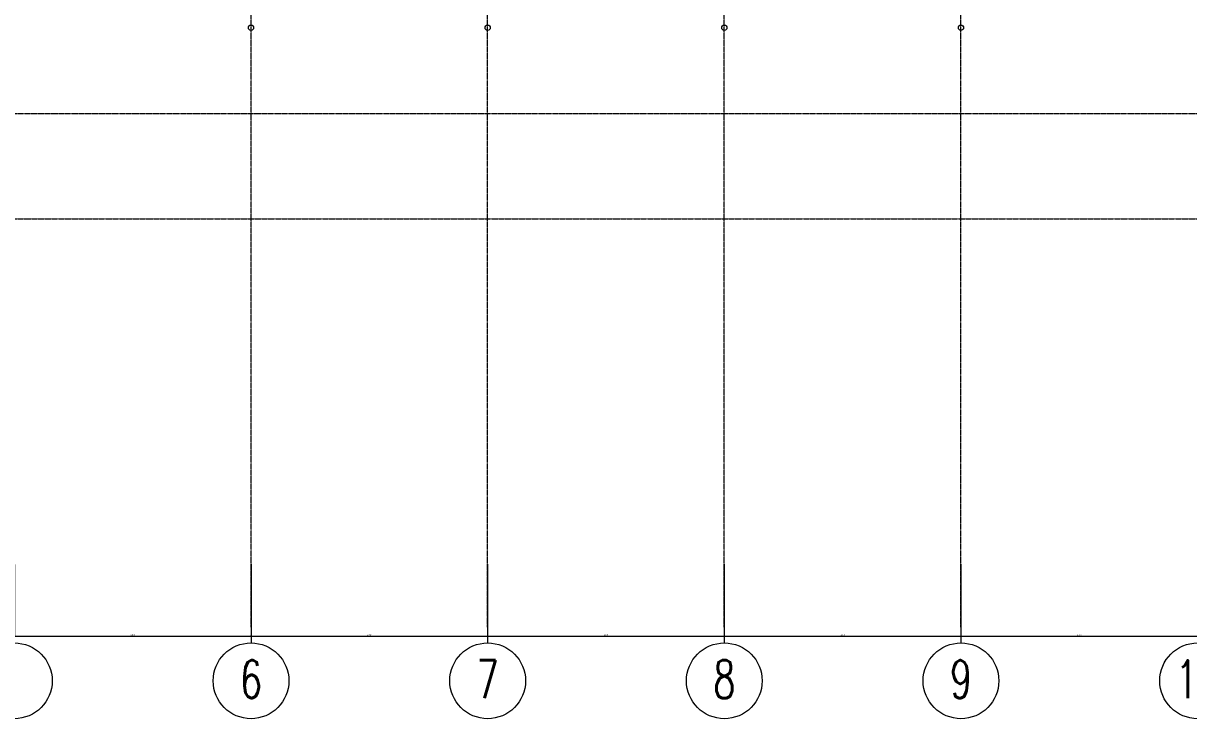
# Model space of a CAD drawing. Extents: x 73996 to 686888, y -9729 to 263202.
# Drawn here: x 310266 to 354586, y 154198 to 180633 of the extents above; entities that cross this region are included whole.
import ezdxf
from ezdxf.enums import TextEntityAlignment as Align

# ---------------------------------------------------------------- set-up
doc = ezdxf.new("R2010")
doc.units = 0
doc.header["$LTSCALE"] = 20
doc.linetypes.add('Data Center Layout_L20$0$CENTER', pattern=[2, 1.25, -0.25, 0.25, -0.25])
doc.layers.add('Data Center Layout_L20$0$98-DIM', color=252, linetype='Continuous')
doc.layers.add('Data Center Layout_L20$0$MACHINE-DIM', color=252, linetype='Continuous')
for name, color, linetype, lineweight in [('Data Center Layout_L20$0$ARC', 252, 'Continuous', 0), ('Data Center Layout_L20$0$FLAG', 252, 'Continuous', 0), ('Data Center Layout_L20$0$H-SIN', 252, 'Data Center Layout_L20$0$CENTER', 9), ('Data Center Layout_L20$0$K-SIN', 252, 'Data Center Layout_L20$0$CENTER', 9)]:
    doc.layers.add(name, color=color, linetype=linetype, lineweight=lineweight)
doc.styles.add('Data Center Layout_L20$0$dim-txt', font='isocp.shx', dxfattribs={"width": 0.7, "bigfont": 'chineset.shx'})
doc.styles.add('Data Center Layout_L20$0$型式1', font='simplex.shx', dxfattribs={"width": 0.68, "bigfont": 'chineset.shx'})
doc.dimstyles.new('Data Center Layout_L20$0$ARCH-dim-200MM', dxfattribs={"dimscale": 200, "dimtxt": 0.3, "dimasz": 0.1, "dimexe": 0.1, "dimexo": 0.1, "dimgap": 0.05, "dimtad": 1, "dimdec": 0, "dimlfac": 10, "dimdsep": 46, "dimtxsty": 'Data Center Layout_L20$0$dim-txt', "dimblk": 'Data Center Layout_L20$0$_Dot', "dimcen": 2, "dimclrd": 256, "dimclre": 256, "dimclrt": 256, "dimadec": 0, "dimazin": 0, "dimtfac": 0.8, "dimtdec": 1, "dimtix": 1, "dimtmove": 2, "dimatfit": 3, "dimldrblk": 'Data Center Layout_L20$0$_ArchTick', "dimfxl": 1, "dimtvp": 1, "dimtolj": 1, "dimlwd": 13, "dimlwe": 9, "dimarcsym": 0})

# ---------------------------------------------------------------- blocks, each defined once
blk = doc.blocks.new('Data Center Layout_L20$0$_Dot')
at = {"layer": 'Data Center Layout_L20$0$MACHINE-DIM', "color": 0, "lineweight": -2}
blk.add_line((-0.5, 0), (-1, 0), dxfattribs=at)
at = {"layer": 'Data Center Layout_L20$0$MACHINE-DIM', "color": 0, "const_width": 0.5}
blk.add_lwpolyline([(-0.25, 0, 1), (0.25, 0, 1)], format="xyb", close=True, dxfattribs=at)
blk = doc.blocks.new('*D69')
at = {"layer": 'Data Center Layout_L20$0$98-DIM', "lineweight": 9, "transparency": 16777216}
for p, q in [((378940, 126902), (378940, 124160)), ((387940, 126902), (387940, 124160))]:
    blk.add_line(p, q, dxfattribs=at)
at = {"layer": 'Data Center Layout_L20$0$98-DIM', "lineweight": 13, "transparency": 16777216}
blk.add_line((378960, 124180), (387920, 124180), dxfattribs=at)
at = {"layer": 'DEFPOINTS', "color": 0, "transparency": 16777216}
for p in [(378940, 126922), (387940, 126922), (387940, 124180)]:
    blk.add_point(p, dxfattribs=at)
at = {"layer": 'Data Center Layout_L20$0$98-DIM', "lineweight": 13, "transparency": 16777216, "xscale": 20, "yscale": 20, "zscale": 20, "rotation": 180}
blk.add_blockref('Data Center Layout_L20$0$_Dot', (378940, 124180), dxfattribs=at)
at = {"layer": 'Data Center Layout_L20$0$98-DIM', "lineweight": 13, "transparency": 16777216, "xscale": 20, "yscale": 20, "zscale": 20}
blk.add_blockref('Data Center Layout_L20$0$_Dot', (387940, 124180), dxfattribs=at)
at = {"layer": 'Data Center Layout_L20$0$98-DIM', "transparency": 16777216, "insert": (383440, 124220), "char_height": 60, "attachment_point": 5, "style": 'Data Center Layout_L20$0$dim-txt'}
blk.add_mtext('\\A1;90000', dxfattribs=at)
blk = doc.blocks.new('Data Center Layout_L20$0$_ArchTick')
at = {"layer": 'Data Center Layout_L20$0$MACHINE-DIM', "color": 0, "const_width": 0.15}
blk.add_lwpolyline([(-0.5, -0.5), (0.5, 0.5)], dxfattribs=at)
blk = doc.blocks.new('*D70')
at = {"layer": 'Data Center Layout_L20$0$98-DIM', "lineweight": 9, "transparency": 16777216}
for p, q in [((387940, 126902), (387940, 124160)), ((396940, 126902), (396940, 124160))]:
    blk.add_line(p, q, dxfattribs=at)
at = {"layer": 'Data Center Layout_L20$0$98-DIM', "lineweight": 13, "transparency": 16777216}
blk.add_line((387960, 124180), (396920, 124180), dxfattribs=at)
at = {"layer": 'DEFPOINTS', "color": 0, "transparency": 16777216}
for p in [(387940, 126922), (396940, 126922), (396940, 124180)]:
    blk.add_point(p, dxfattribs=at)
at = {"layer": 'Data Center Layout_L20$0$98-DIM', "lineweight": 13, "transparency": 16777216, "xscale": 20, "yscale": 20, "zscale": 20, "rotation": 180}
blk.add_blockref('Data Center Layout_L20$0$_Dot', (387940, 124180), dxfattribs=at)
at = {"layer": 'Data Center Layout_L20$0$98-DIM', "lineweight": 13, "transparency": 16777216, "xscale": 20, "yscale": 20, "zscale": 20}
blk.add_blockref('Data Center Layout_L20$0$_Dot', (396940, 124180), dxfattribs=at)
at = {"layer": 'Data Center Layout_L20$0$98-DIM', "transparency": 16777216, "insert": (392440, 124220), "char_height": 60, "attachment_point": 5, "style": 'Data Center Layout_L20$0$dim-txt'}
blk.add_mtext('\\A1;90000', dxfattribs=at)
blk = doc.blocks.new('*D71')
at = {"layer": 'Data Center Layout_L20$0$98-DIM', "lineweight": 9, "transparency": 16777216}
for p, q in [((360940, 126902), (360940, 124160)), ((369940, 126902), (369940, 124160))]:
    blk.add_line(p, q, dxfattribs=at)
at = {"layer": 'Data Center Layout_L20$0$98-DIM', "lineweight": 13, "transparency": 16777216}
blk.add_line((360960, 124180), (369920, 124180), dxfattribs=at)
at = {"layer": 'DEFPOINTS', "color": 0, "transparency": 16777216}
for p in [(360940, 126922), (369940, 126922), (369940, 124180)]:
    blk.add_point(p, dxfattribs=at)
at = {"layer": 'Data Center Layout_L20$0$98-DIM', "lineweight": 13, "transparency": 16777216, "xscale": 20, "yscale": 20, "zscale": 20, "rotation": 180}
blk.add_blockref('Data Center Layout_L20$0$_Dot', (360940, 124180), dxfattribs=at)
at = {"layer": 'Data Center Layout_L20$0$98-DIM', "lineweight": 13, "transparency": 16777216, "xscale": 20, "yscale": 20, "zscale": 20}
blk.add_blockref('Data Center Layout_L20$0$_Dot', (369940, 124180), dxfattribs=at)
at = {"layer": 'Data Center Layout_L20$0$98-DIM', "transparency": 16777216, "insert": (365440, 124220), "char_height": 60, "attachment_point": 5, "style": 'Data Center Layout_L20$0$dim-txt'}
blk.add_mtext('\\A1;90000', dxfattribs=at)
blk = doc.blocks.new('*D72')
at = {"layer": 'Data Center Layout_L20$0$98-DIM', "lineweight": 9, "transparency": 16777216}
for p, q in [((369940, 126902), (369940, 124160)), ((378940, 126902), (378940, 124160))]:
    blk.add_line(p, q, dxfattribs=at)
at = {"layer": 'Data Center Layout_L20$0$98-DIM', "lineweight": 13, "transparency": 16777216}
blk.add_line((369960, 124180), (378920, 124180), dxfattribs=at)
at = {"layer": 'DEFPOINTS', "color": 0, "transparency": 16777216}
for p in [(369940, 126922), (378940, 126922), (378940, 124180)]:
    blk.add_point(p, dxfattribs=at)
at = {"layer": 'Data Center Layout_L20$0$98-DIM', "lineweight": 13, "transparency": 16777216, "xscale": 20, "yscale": 20, "zscale": 20, "rotation": 180}
blk.add_blockref('Data Center Layout_L20$0$_Dot', (369940, 124180), dxfattribs=at)
at = {"layer": 'Data Center Layout_L20$0$98-DIM', "lineweight": 13, "transparency": 16777216, "xscale": 20, "yscale": 20, "zscale": 20}
blk.add_blockref('Data Center Layout_L20$0$_Dot', (378940, 124180), dxfattribs=at)
at = {"layer": 'Data Center Layout_L20$0$98-DIM', "transparency": 16777216, "insert": (374440, 124220), "char_height": 60, "attachment_point": 5, "style": 'Data Center Layout_L20$0$dim-txt'}
blk.add_mtext('\\A1;90000', dxfattribs=at)
blk = doc.blocks.new('*D77')
at = {"layer": 'Data Center Layout_L20$0$98-DIM', "lineweight": 9, "transparency": 16777216}
for p, q in [((351940, 126902), (351940, 124160)), ((360940, 126902), (360940, 124160))]:
    blk.add_line(p, q, dxfattribs=at)
at = {"layer": 'Data Center Layout_L20$0$98-DIM', "lineweight": 13, "transparency": 16777216}
blk.add_line((351960, 124180), (360920, 124180), dxfattribs=at)
at = {"layer": 'DEFPOINTS', "color": 0, "transparency": 16777216}
for p in [(351940, 126922), (360940, 126922), (360940, 124180)]:
    blk.add_point(p, dxfattribs=at)
at = {"layer": 'Data Center Layout_L20$0$98-DIM', "lineweight": 13, "transparency": 16777216, "xscale": 20, "yscale": 20, "zscale": 20, "rotation": 180}
blk.add_blockref('Data Center Layout_L20$0$_Dot', (351940, 124180), dxfattribs=at)
at = {"layer": 'Data Center Layout_L20$0$98-DIM', "lineweight": 13, "transparency": 16777216, "xscale": 20, "yscale": 20, "zscale": 20}
blk.add_blockref('Data Center Layout_L20$0$_Dot', (360940, 124180), dxfattribs=at)
at = {"layer": 'Data Center Layout_L20$0$98-DIM', "transparency": 16777216, "insert": (356440, 124220), "char_height": 60, "attachment_point": 5, "style": 'Data Center Layout_L20$0$dim-txt'}
blk.add_mtext('\\A1;90000', dxfattribs=at)
blk = doc.blocks.new('Data Center Layout_L20$0$A$C80dc7663')
at = {"layer": 'Data Center Layout_L20$0$ARC'}
for centre in [(360940.24, 147309.34), (369940.24, 147309.34), (378940.24, 147309.34), (387940.24, 147309.34)]:
    blk.add_circle(centre, 100, dxfattribs=at)
at = {"layer": 'Data Center Layout_L20$0$FLAG'}
for p, q in [((360940.24, 126921.53), (360940.24, 123921.53)), ((369940.24, 126921.53), (369940.24, 123921.53)), ((378940.24, 126921.53), (378940.24, 123921.53)), ((387940.24, 126921.53), (387940.24, 123921.53))]:
    blk.add_line(p, q, dxfattribs=at)
for centre in [(351940.24, 122481.53), (360940.24, 122481.53), (369940.24, 122481.53), (378940.24, 122481.53), (387940.24, 122481.53), (396940.24, 122481.53)]:
    blk.add_circle(centre, 1440, dxfattribs=at)
at = {"layer": 'Data Center Layout_L20$0$H-SIN'}
for p, q in [((360940.24, 124521.53), (360940.24, 230045.59)), ((369940.24, 124521.53), (369940.24, 230045.59)), ((378940.24, 124521.53), (378940.24, 230045.59)), ((387940.24, 124521.53), (387940.24, 230045.59)), ((294307.41, 140045.59), (588940.24, 140045.59))]:
    blk.add_line(p, q, dxfattribs=at)
at = {"layer": 'Data Center Layout_L20$0$K-SIN'}
blk.add_line((309694.58, 144045.59), (588940.24, 144045.59), dxfattribs=at)
at = {"layer": 'Data Center Layout_L20$0$98-DIM', "style": 'Data Center Layout_L20$0$型式1', "width": 0.68}
for s, p in [('6', (360940.24, 123261.53)), ('7', (369940.24, 123261.53)), ('8', (378940.24, 123261.53)), ('9', (387940.24, 123261.53)), ('10', (396940.24, 123261.53))]:
    blk.add_text(s, height=1440, dxfattribs=at).set_placement(p, align=Align.TOP_CENTER)
at = {"layer": 'Data Center Layout_L20$0$98-DIM'}
for base, p1, p2, picture, middle in [((360940.24, 124179.82), (351940.24, 126921.53), (360940.24, 126921.53), '*D77', (356440.24, 124219.82)), ((369940.24, 124179.82), (360940.24, 126921.53), (369940.24, 126921.53), '*D71', (365440.24, 124219.82)), ((378940.24, 124179.82), (369940.24, 126921.53), (378940.24, 126921.53), '*D72', (374440.24, 124219.82)), ((387940.24, 124179.82), (378940.24, 126921.53), (387940.24, 126921.53), '*D69', (383440.24, 124219.82)), ((396940.24, 124179.82), (387940.24, 126921.53), (396940.24, 126921.53), '*D70', (392440.24, 124219.82))]:
    dim = blk.add_linear_dim(base=base, p1=p1, p2=p2, dimstyle='Data Center Layout_L20$0$ARCH-dim-200MM', dxfattribs=at)
    dim.commit()
    dim.dimension.update_dxf_attribs({"geometry": picture, "text_midpoint": middle})
blk = doc.blocks.new('Data Center Layout_L20')
blk.add_blockref('Data Center Layout_L20$0$A$C80dc7663', (-42015, 33157))

msp = doc.modelspace()

# ---------------------------------------------------------------- block references
msp.add_blockref('Data Center Layout_L20', (0, 0))

doc.saveas('drawing.dxf')
